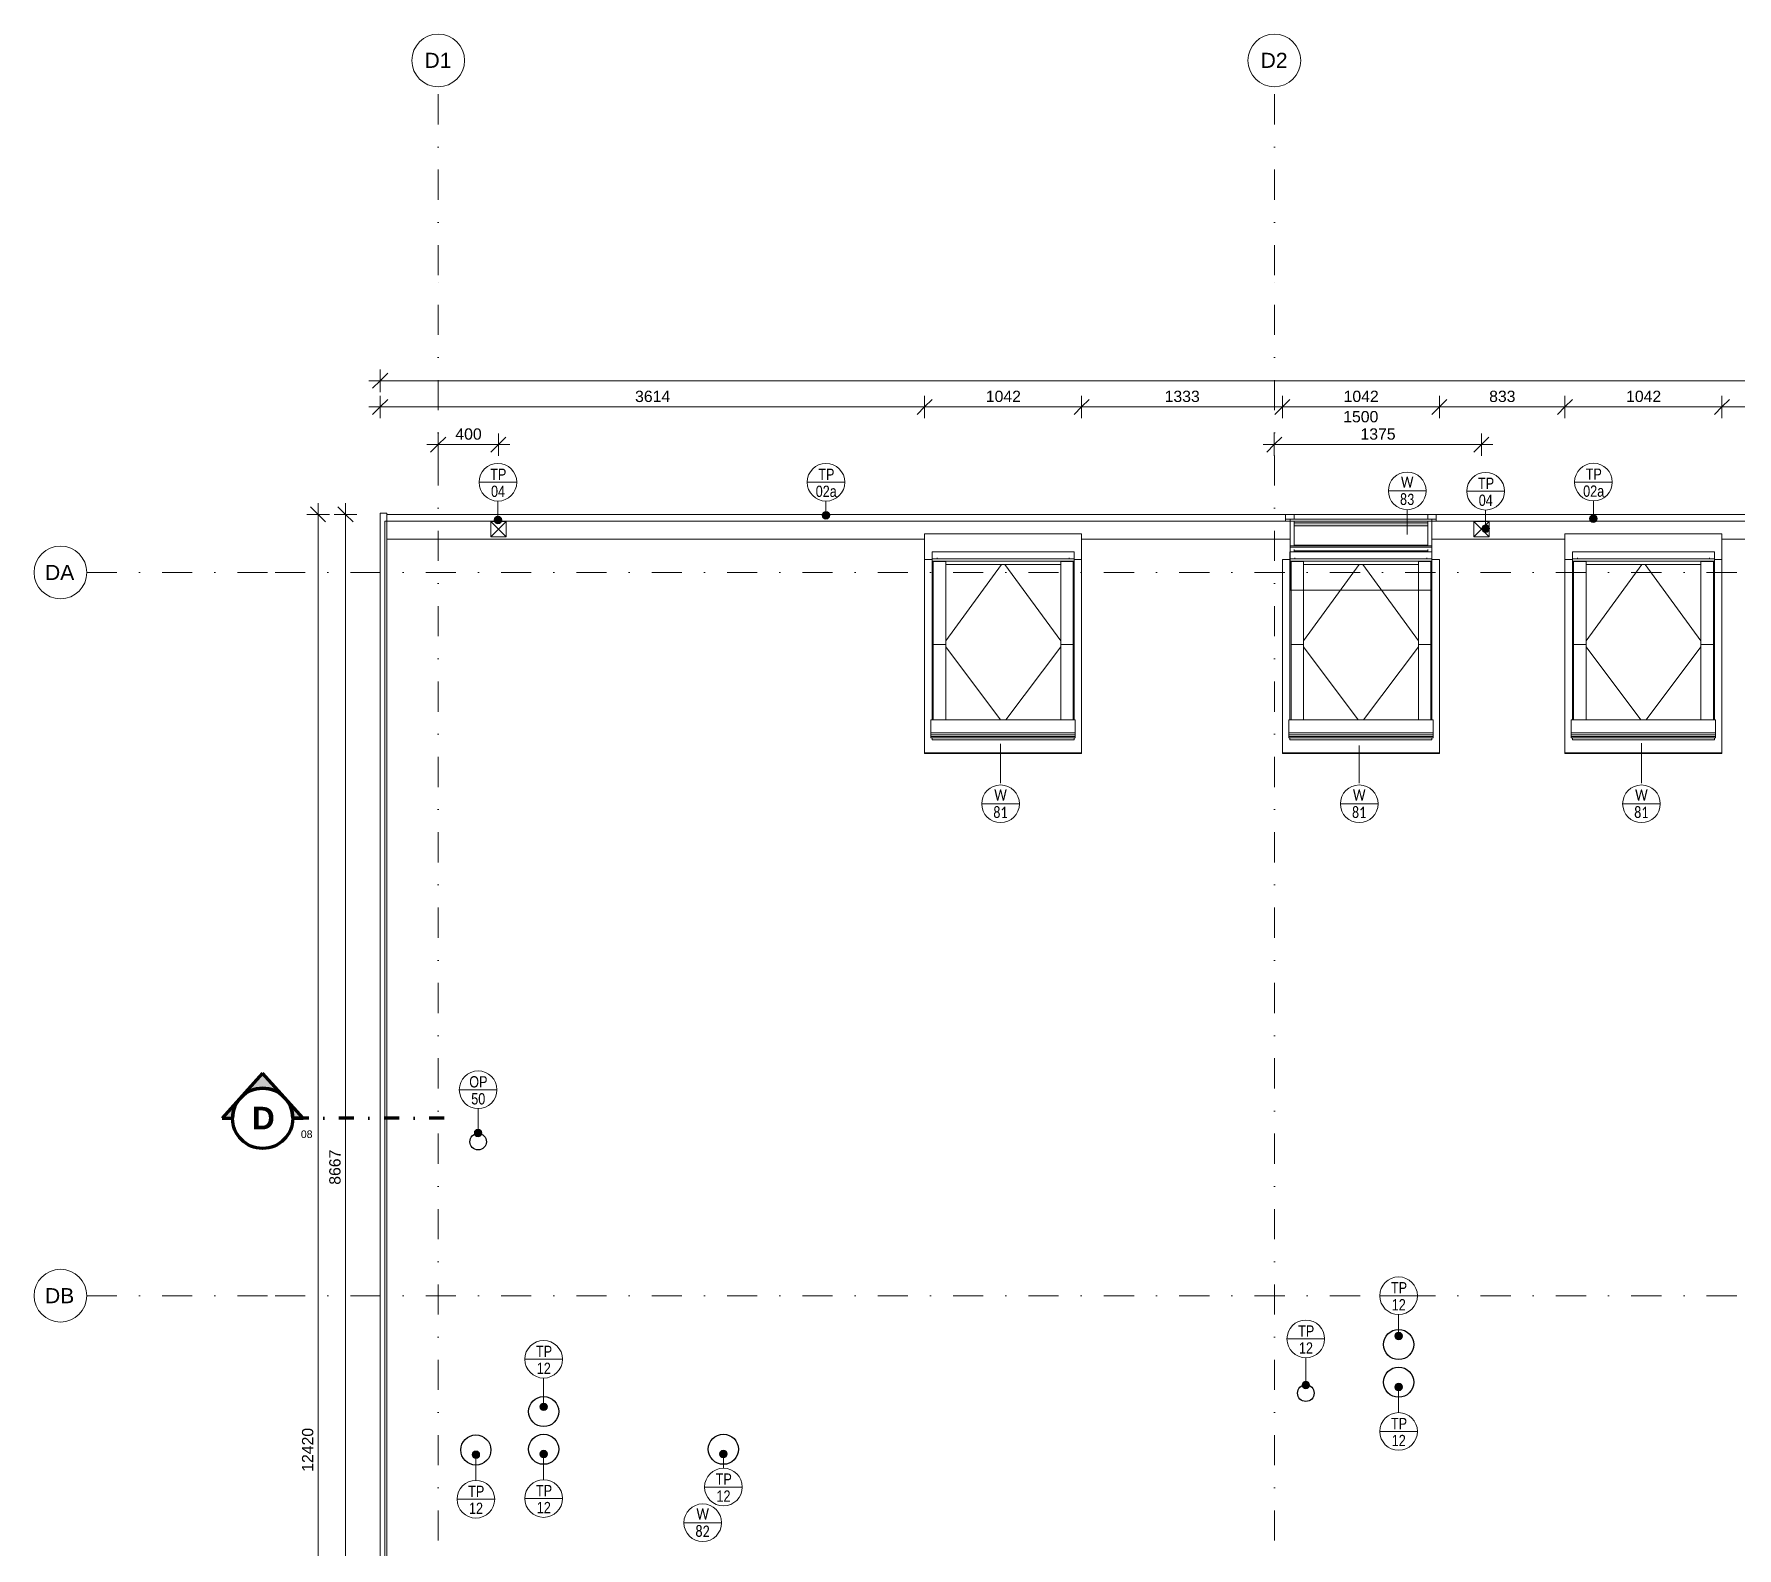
# Model space of a CAD drawing. Header units: millimetres. Extents: x -8084 to 32272, y -1655 to 72403.
# Drawn here: x -8084 to 3219, y 62356 to 72403 of the extents above; entities that cross this region are included whole.
import ezdxf

# ---------------------------------------------------------------- set-up
doc = ezdxf.new("R2010")
doc.units = ezdxf.units.MM
doc.linetypes.add('HA_DashDot_10mm-S3mm', pattern=[500, 200, -150, 0, -150])
doc.linetypes.add('HA_DashDot_6mm-S2mm', pattern=[300, 100, -100, 0, -100])
for name, color, linetype, lineweight in [('A-____-____-DIMS', 9, 'Continuous', 5), ('A-____-____-DIMS-50', 9, 'Continuous', 5), ('A-DETL-____-OTLN', 9, 'Continuous', 25), ('A-FLOR-HRAL-OTLN', 9, 'Continuous', 9), ('A-GENM-____-IDEN', 9, 'Continuous', 9), ('A-GLAZ-____-IDEN', 9, 'Continuous', 9), ('A-GLAZ-____-OTLN', 9, 'Continuous', 5), ('A-ROOF-____-OTLN', 9, 'Continuous', 9), ('A-WALL-____-OTLN', 9, 'Continuous', 9), ('G-____-____-SYMB', 9, 'Continuous', 5), ('M-HVAC-DUCT-OTLN', 9, 'Continuous', 9), ('S-GRID-____-IDEN', 9, 'Continuous', 9), ('S-GRID-____-OTLN', 9, 'Continuous', 5)]:
    doc.layers.add(name, color=color, linetype=linetype, lineweight=lineweight)
doc.styles.add('Arial', font='arial.ttf', dxfattribs={"height": 100})
doc.styles.add('Arial_1', font='arial.ttf', dxfattribs={"height": 75})
doc.styles.add('Arial_2', font='arial.ttf', dxfattribs={"width": 0.8, "height": 75})
doc.styles.add('Arial_3', font='arial.ttf', dxfattribs={"height": 50})
doc.styles.add('Arial_B', font='arialbd.ttf', dxfattribs={"height": 150})
doc.styles.add('Calibri', font='calibri.ttf', dxfattribs={"width": 0.8, "height": 75})
doc.dimstyles.new('Inner_Dimensions', dxfattribs={"dimscale": 304.8, "dimtxt": 76.519455, "dimasz": 0.328084, "dimexe": 0.246063, "dimexo": 0.0625, "dimgap": 0.032808, "dimtad": 1, "dimdec": 0, "dimzin": 0, "dimdsep": 46, "dimtxsty": 'Arial_1', "dimblk1": 'OBLIQUE', "dimblk2": 'OBLIQUE', "dimsah": 1, "dimcen": 0.09, "dimdle": 0.246063, "dimazin": 0, "dimtfac": 1, "dimtdec": 4, "dimtix": 1, "dimtmove": 0, "dimatfit": 3, "dimfxl": 0.246063, "dimfxlon": 1, "dimtvp": 1, "dimtolj": 1, "dimtzin": 0, "dimlwd": 9, "dimlwe": 9, "dimarcsym": 2})
doc.dimstyles.new('Inner_Dimensions_1', dxfattribs={"dimscale": 304.8, "dimtxt": 76.519455, "dimasz": 0.328084, "dimexe": 0.246063, "dimexo": 0.0625, "dimgap": 0.032808, "dimtad": 1, "dimdec": 0, "dimzin": 0, "dimdsep": 46, "dimtxsty": 'Arial_1', "dimblk1": 'OBLIQUE', "dimblk2": 'OBLIQUE', "dimsah": 1, "dimcen": 0.09, "dimdle": 0.246063, "dimazin": 0, "dimtfac": 1, "dimtdec": 4, "dimtix": 1, "dimtmove": 2, "dimatfit": 3, "dimfxl": 0.246063, "dimfxlon": 1, "dimtvp": 1, "dimtolj": 1, "dimtzin": 0, "dimlwd": 9, "dimlwe": 9, "dimarcsym": 2})

# ---------------------------------------------------------------- blocks, each defined once
blk = doc.blocks.new('Roof-Windows_VELUX_VFE - VFE size 940x1370 _PK38__31-1754040-DPS_STŘECHA-D')
at = {"layer": 'A-GLAZ-____-OTLN'}
for p, q in [((-470, 235), (470, 235)), ((-470, 235), (-470, -235)), ((470, 235), (470, -235)), ((470, -51), (-470, -51)), ((470, -60), (-470, -60)), ((444, -26), (-444, -26)), ((-444, -63), (444, -63)), ((470, -235), (-470, -235))]:
    blk.add_line(p, q, dxfattribs=at)
blk = doc.blocks.new('Roof-Windows_VELUX_GLL_1061 - PK08-1755341-DPS_STŘECHA-D')
at = {"layer": 'A-GLAZ-____-OTLN'}
for p, q in [((17776, 69087), (17776, 68916)), ((18818, 69087), (17776, 69087)), ((18818, 68916), (18818, 69087)), ((18768, 68966), (17826, 68966)), ((17826, 68965), (17826, 68966)), ((17826, 68927), (17826, 68965)), ((18768, 68966), (18768, 68965)), ((18768, 68965), (18768, 68927)), ((17776, 68916), (17776, 67632)), ((17826, 68916), (17776, 68916)), ((17776, 68916), (17826, 68916)), ((17826, 68920), (17826, 68927)), ((17826, 68905), (17826, 68920)), ((17826, 68920), (18768, 68920)), ((17826, 68897), (17826, 68905)), ((17826, 68905), (18768, 68905)), ((17826, 68883), (17826, 68897)), ((17826, 68883), (17833, 68883)), ((17826, 67851), (17826, 68883)), ((17833, 68902), (17916, 68902)), ((17833, 68351), (17833, 68902)), ((17859, 68920), (17859, 68927)), ((17916, 68351), (17916, 68902)), ((17916, 68883), (18679, 68883)), ((18286, 68883), (17916, 68375)), ((18309, 68883), (18679, 68375)), ((18679, 68902), (18762, 68902)), ((18679, 68902), (18679, 68351)), ((18735, 68920), (18735, 68927)), ((18762, 68902), (18762, 68351)), ((18762, 68883), (18768, 68883)), ((18768, 68920), (18768, 68927)), ((18768, 68920), (18768, 68905)), ((18818, 68916), (18768, 68916)), ((18768, 68916), (18818, 68916)), ((18768, 68905), (18768, 68897)), ((18768, 68897), (18768, 68883)), ((18768, 67851), (18768, 68883)), ((18818, 67632), (18818, 68916)), ((17916, 68351), (17833, 68351)), ((17833, 68351), (17916, 68351)), ((17833, 68351), (17833, 67851)), ((17916, 67851), (17916, 68351)), ((17916, 68337), (18279, 67851)), ((18679, 68337), (18315, 67851)), ((18762, 68351), (18679, 68351)), ((18679, 68351), (18762, 68351)), ((18679, 68351), (18679, 67851)), ((18762, 67851), (18762, 68351)), ((17818, 67851), (18776, 67851)), ((17818, 67851), (17818, 67765)), ((18776, 67765), (18776, 67851)), ((17818, 67765), (18776, 67765)), ((17818, 67752), (17818, 67765)), ((17818, 67740), (17818, 67752)), ((17818, 67752), (18776, 67752)), ((17818, 67733), (17818, 67740)), ((17818, 67740), (18776, 67740)), ((17818, 67733), (18776, 67733)), ((17826, 67718), (17826, 67733)), ((18768, 67718), (17826, 67718)), ((18768, 67733), (18768, 67718)), ((18776, 67765), (18776, 67752)), ((18776, 67752), (18776, 67740)), ((18776, 67740), (18776, 67733)), ((17776, 67632), (18818, 67632)), ((17776, 67629), (17776, 67632)), ((18818, 67629), (17776, 67629)), ((18818, 67629), (18818, 67632))]:
    blk.add_line(p, q, dxfattribs=at)
blk = doc.blocks.new('Roof-Windows_VELUX_GLL_1061 - PK08-1754960-DPS_STŘECHA-D')
at = {"layer": 'A-GLAZ-____-OTLN'}
for p, q in [((16268, 68966), (15326, 68966)), ((15326, 68965), (15326, 68966)), ((15326, 68927), (15326, 68965)), ((16268, 68966), (16268, 68965)), ((16268, 68965), (16268, 68927)), ((15276, 68916), (15276, 67632)), ((15326, 68916), (15276, 68916)), ((15326, 68920), (15326, 68927)), ((15326, 68905), (15326, 68920)), ((15326, 68920), (16268, 68920)), ((15326, 68897), (15326, 68905)), ((15326, 68905), (16268, 68905)), ((15326, 68883), (15326, 68897)), ((15326, 68883), (15333, 68883)), ((15326, 67851), (15326, 68883)), ((15333, 68902), (15416, 68902)), ((15333, 68351), (15333, 68902)), ((15359, 68920), (15359, 68927)), ((15416, 68351), (15416, 68902)), ((15416, 68883), (16179, 68883)), ((15786, 68883), (15416, 68375)), ((15809, 68883), (16179, 68375)), ((16179, 68902), (16262, 68902)), ((16179, 68902), (16179, 68351)), ((16235, 68920), (16235, 68927)), ((16262, 68902), (16262, 68351)), ((16262, 68883), (16268, 68883)), ((16268, 68920), (16268, 68927)), ((16268, 68920), (16268, 68905)), ((16318, 68916), (16268, 68916)), ((16268, 68905), (16268, 68897)), ((16268, 68897), (16268, 68883)), ((16268, 67851), (16268, 68883)), ((16318, 67632), (16318, 68916)), ((15416, 68351), (15333, 68351)), ((15333, 68351), (15416, 68351)), ((15333, 68351), (15333, 67851)), ((15416, 67851), (15416, 68351)), ((15416, 68337), (15779, 67851)), ((16179, 68337), (15815, 67851)), ((16262, 68351), (16179, 68351)), ((16179, 68351), (16262, 68351)), ((16179, 68351), (16179, 67851)), ((16262, 67851), (16262, 68351)), ((15318, 67851), (16276, 67851)), ((15318, 67851), (15318, 67765)), ((16276, 67765), (16276, 67851)), ((15318, 67765), (16276, 67765)), ((15318, 67752), (15318, 67765)), ((15318, 67740), (15318, 67752)), ((15318, 67752), (16276, 67752)), ((15318, 67733), (15318, 67740)), ((15318, 67740), (16276, 67740)), ((15318, 67733), (16276, 67733)), ((15326, 67718), (15326, 67733)), ((16268, 67718), (15326, 67718)), ((16268, 67733), (16268, 67718)), ((16276, 67765), (16276, 67752)), ((16276, 67752), (16276, 67740)), ((16276, 67740), (16276, 67733)), ((15276, 67632), (16318, 67632)), ((15276, 67629), (15276, 67632)), ((16318, 67629), (15276, 67629)), ((16318, 67629), (16318, 67632))]:
    blk.add_line(p, q, dxfattribs=at)
blk = doc.blocks.new('Railing - Railing-1810525-DPS_STŘECHA-D')
at = {"layer": 'A-FLOR-HRAL-OTLN'}
blk.add_hatch(color=256, dxfattribs=at).paths.add_polyline_path([(1167, 69140), (1167, 69160), (280, 69160), (280, 69140), (374, 69140)])
for p, q in [((1167, 69160), (280, 69160)), ((280, 69140), (1167, 69140))]:
    blk.add_line(p, q, dxfattribs=at)
blk = doc.blocks.new('Grid - Radius 3_5mm-353793-DPS_STŘECHA-D')
at = {"layer": 'S-GRID-____-IDEN'}
blk.add_circle((0, 0), 3.5, dxfattribs=at)
blk = doc.blocks.new('HA_TAG_WD - Type Mark-1512533-DPS_STŘECHA-D')
at = {"layer": 'A-GLAZ-____-IDEN'}
blk.add_line((-2.5, 0), (2.5, 0), dxfattribs=at)
blk.add_circle((0, 0), 2.5, dxfattribs=at)
blk = doc.blocks.new('DIMBLOCK1-DPS_STŘECHA-D')
at = {"layer": 'A-____-____-DIMS-50', "lineweight": 9}
for p, q in [((-5787, 69853), (-5787, 70003)), ((-5787, 69928), (-5737, 69978)), ((-2173, 70003), (-2173, 69853)), ((-2173, 69928), (-2173, 70003)), ((-2173, 69928), (-2123, 69978)), ((-5862, 69928), (-2173, 69928)), ((-5787, 69928), (-5837, 69878)), ((-5787, 69928), (-5787, 69853)), ((-2173, 69928), (-2223, 69878))]:
    blk.add_line(p, q, dxfattribs=at)
at = {"layer": 'A-____-____-DIMS-50', "color": 0, "lineweight": 9, "insert": (-4095, 70036), "char_height": 75, "width": 276.88, "attachment_point": 1, "line_spacing_factor": 0.941778, "style": 'Arial_1'}
blk.add_mtext('3614', dxfattribs=at)
blk = doc.blocks.new('_Oblique')
at = {"color": 0, "linetype": 'ByBlock', "lineweight": -2}
blk.add_line((-0.5, -0.5), (0.5, 0.5), dxfattribs=at)
blk = doc.blocks.new('DIMBLOCK2-DPS_STŘECHA-D')
at = {"layer": 'A-____-____-DIMS-50', "lineweight": 9}
for p, q in [((-2173, 70003), (-2173, 69853)), ((-2173, 69928), (-2173, 70003)), ((-2173, 69928), (-2123, 69978)), ((-1131, 70003), (-1131, 69853)), ((-1131, 69928), (-1131, 70003)), ((-1131, 69928), (-1081, 69978)), ((-2173, 69928), (-2223, 69878)), ((-2173, 69928), (-1131, 69928)), ((-1131, 69928), (-1181, 69878))]:
    blk.add_line(p, q, dxfattribs=at)
at = {"layer": 'A-____-____-DIMS-50', "color": 0, "lineweight": 9, "insert": (-1767, 70036), "char_height": 75, "width": 276.88, "attachment_point": 1, "line_spacing_factor": 0.941778, "style": 'Arial_1'}
blk.add_mtext('1042', dxfattribs=at)
blk = doc.blocks.new('DIMBLOCK3-DPS_STŘECHA-D')
at = {"layer": 'A-____-____-DIMS-50', "lineweight": 9}
for p, q in [((-1131, 70003), (-1131, 69853)), ((-1131, 69928), (-1131, 70003)), ((-1131, 69928), (-1081, 69978)), ((202, 70003), (202, 69853)), ((202, 69928), (202, 70003)), ((202, 69928), (252, 69978)), ((-1131, 69928), (-1181, 69878)), ((-1131, 69928), (202, 69928)), ((202, 69928), (152, 69878))]:
    blk.add_line(p, q, dxfattribs=at)
at = {"layer": 'A-____-____-DIMS-50', "color": 0, "lineweight": 9, "insert": (-580, 70036), "char_height": 75, "width": 276.88, "attachment_point": 1, "line_spacing_factor": 0.941778, "style": 'Arial_1'}
blk.add_mtext('1333', dxfattribs=at)
blk = doc.blocks.new('DIMBLOCK4-DPS_STŘECHA-D')
at = {"layer": 'A-____-____-DIMS-50', "lineweight": 9}
for p, q in [((202, 70003), (202, 69853)), ((202, 69928), (202, 70003)), ((202, 69928), (252, 69978)), ((1244, 70003), (1244, 69853)), ((1244, 69928), (1244, 70003)), ((1244, 69928), (1294, 69978)), ((202, 69928), (152, 69878)), ((202, 69928), (1244, 69928)), ((1244, 69928), (1194, 69878))]:
    blk.add_line(p, q, dxfattribs=at)
at = {"layer": 'A-____-____-DIMS-50', "color": 0, "lineweight": 9, "insert": (608, 70036), "char_height": 75, "width": 276.88, "attachment_point": 1, "line_spacing_factor": 0.941778, "style": 'Arial_1'}
blk.add_mtext('1042', dxfattribs=at)
blk = doc.blocks.new('DIMBLOCK5-DPS_STŘECHA-D')
at = {"layer": 'A-____-____-DIMS-50', "lineweight": 9}
for p, q in [((1244, 70003), (1244, 69853)), ((1244, 69928), (1244, 70003)), ((1244, 69928), (1294, 69978)), ((2077, 70003), (2077, 69853)), ((2077, 69928), (2077, 70003)), ((2077, 69928), (2127, 69978)), ((1244, 69928), (1194, 69878)), ((1244, 69928), (2077, 69928)), ((2077, 69928), (2027, 69878))]:
    blk.add_line(p, q, dxfattribs=at)
at = {"layer": 'A-____-____-DIMS-50', "color": 0, "lineweight": 9, "insert": (1574, 70036), "char_height": 75, "width": 207.66, "attachment_point": 1, "line_spacing_factor": 0.941778, "style": 'Arial_1'}
blk.add_mtext('833', dxfattribs=at)
blk = doc.blocks.new('DIMBLOCK6-DPS_STŘECHA-D')
at = {"layer": 'A-____-____-DIMS-50', "lineweight": 9}
for p, q in [((2077, 70003), (2077, 69853)), ((2077, 69928), (2077, 70003)), ((2077, 69928), (2127, 69978)), ((3119, 70003), (3119, 69853)), ((3119, 69928), (3119, 70003)), ((3119, 69928), (3169, 69978)), ((2077, 69928), (2027, 69878)), ((2077, 69928), (3119, 69928)), ((3119, 69928), (3069, 69878))]:
    blk.add_line(p, q, dxfattribs=at)
at = {"layer": 'A-____-____-DIMS-50', "color": 0, "lineweight": 9, "insert": (2483, 70036), "char_height": 75, "width": 276.88, "attachment_point": 1, "line_spacing_factor": 0.941778, "style": 'Arial_1'}
blk.add_mtext('1042', dxfattribs=at)
blk = doc.blocks.new('DIMBLOCK7-DPS_STŘECHA-D')
at = {"layer": 'A-____-____-DIMS-50', "lineweight": 9}
for p, q in [((3119, 70003), (3119, 69853)), ((3119, 69928), (3119, 70003)), ((3119, 69928), (3169, 69978)), ((9148, 69853), (9148, 70003)), ((9148, 69928), (9198, 69978)), ((3119, 69928), (3069, 69878)), ((3119, 69928), (9148, 69928)), ((9148, 69928), (9098, 69878)), ((9148, 69928), (9148, 69853))]:
    blk.add_line(p, q, dxfattribs=at)
at = {"layer": 'A-____-____-DIMS-50', "color": 0, "lineweight": 9, "insert": (6018, 70036), "char_height": 75, "width": 276.88, "attachment_point": 1, "line_spacing_factor": 0.941778, "style": 'Arial_1'}
blk.add_mtext('6029', dxfattribs=at)
blk = doc.blocks.new('Section - With Sheet Number-366786-DPS_STŘECHA-D')
at = {"layer": 'G-____-____-SYMB'}
h = blk.add_hatch(color=256, dxfattribs=at)
edge = h.paths.add_edge_path()
edge.add_line((1.37, 0), (0, 0))
edge.add_arc((-4, 0), 4, 0, 180)
edge.add_line((-8, 0), (-9.37, 0))
edge.add_line((-9.37, 0), (-4, 6))
edge.add_line((-4, 6), (1.37, 0))
at = {"layer": 'G-____-____-SYMB', "lineweight": 100}
for p, q in [((-4, 6), (-9.37, 0)), ((1.37, 0), (-4, 6)), ((-9.37, 0), (-8, 0)), ((0, 0), (1.37, 0))]:
    blk.add_line(p, q, dxfattribs=at)
blk.add_circle((-4, 0), 4, dxfattribs=at)
blk.add_arc((-4, 0), 4, 0, 180, dxfattribs=at)
blk = doc.blocks.new('HA_TAG_GM_Products - Generic-588599-DPS_STŘECHA-D')
at = {"layer": 'A-GENM-____-IDEN'}
blk.add_line((-2.5, 0), (2.5, 0), dxfattribs=at)
blk.add_circle((0, 0), 2.5, dxfattribs=at)
blk = doc.blocks.new('DIMBLOCK15-DPS_STŘECHA-D')
at = {"layer": 'A-____-____-DIMS-50', "lineweight": 9}
for p, q in [((-6017, 69290), (-6017, 60548)), ((-5942, 69215), (-6092, 69215)), ((-6017, 69215), (-6067, 69265)), ((-6017, 69215), (-5967, 69165)), ((-6017, 69215), (-5942, 69215)), ((-6017, 60548), (-6067, 60598)), ((-5942, 60548), (-6092, 60548)), ((-6017, 60548), (-5967, 60498)), ((-6017, 60548), (-5942, 60548))]:
    blk.add_line(p, q, dxfattribs=at)
at = {"layer": 'A-____-____-DIMS-50', "color": 0, "lineweight": 9, "insert": (-6125, 64766), "char_height": 75, "width": 276.88, "attachment_point": 1, "rotation": 90, "line_spacing_factor": 0.941778, "style": 'Arial_1'}
blk.add_mtext('8667', dxfattribs=at)
blk = doc.blocks.new('DIMBLOCK60-DPS_STŘECHA-D')
at = {"layer": 'A-____-____-DIMS-50', "lineweight": 9}
for p, q in [((-6199, 69290), (-6199, 56720)), ((-6124, 69215), (-6274, 69215)), ((-6199, 69215), (-6249, 69265)), ((-6199, 69215), (-6149, 69165)), ((-6199, 69215), (-6124, 69215)), ((-6124, 56795), (-6274, 56795)), ((-6199, 56795), (-6249, 56845)), ((-6199, 56795), (-6149, 56745)), ((-6199, 56795), (-6124, 56795))]:
    blk.add_line(p, q, dxfattribs=at)
at = {"layer": 'A-____-____-DIMS-50', "color": 0, "lineweight": 9, "insert": (-6306, 62861), "char_height": 75, "width": 346.1, "attachment_point": 1, "rotation": 90, "line_spacing_factor": 0.941778, "style": 'Arial_1'}
blk.add_mtext('12420', dxfattribs=at)
blk = doc.blocks.new('DIMBLOCK61-DPS_STŘECHA-D')
at = {"layer": 'A-____-____-DIMS-50', "lineweight": 9}
for p, q in [((-5862, 70102), (22358, 70102)), ((-5787, 70102), (-5837, 70052)), ((-5787, 70027), (-5787, 70177)), ((-5787, 70102), (-5737, 70152)), ((-5787, 70102), (-5787, 70027)), ((22283, 70102), (22233, 70052)), ((22283, 70027), (22283, 70177)), ((22283, 70102), (22333, 70152)), ((22283, 70102), (22283, 70027))]:
    blk.add_line(p, q, dxfattribs=at)
at = {"layer": 'A-____-____-DIMS-50', "color": 0, "lineweight": 9, "insert": (8299, 70210), "char_height": 75, "width": 346.1, "attachment_point": 1, "line_spacing_factor": 0.941778, "style": 'Arial_1'}
blk.add_mtext('28070', dxfattribs=at)
blk = doc.blocks.new('DIMBLOCK62-DPS_STŘECHA-D')
at = {"layer": 'A-____-____-DIMS-50', "lineweight": 9}
for p, q in [((-5402, 69753), (-5402, 69603)), ((-5402, 69678), (-5402, 69753)), ((-5002, 69603), (-5002, 69753)), ((-5477, 69678), (-4927, 69678)), ((-5402, 69678), (-5452, 69628)), ((-5402, 69678), (-5352, 69728)), ((-5002, 69678), (-5052, 69628)), ((-5002, 69678), (-4952, 69728)), ((-5002, 69678), (-5002, 69603))]:
    blk.add_line(p, q, dxfattribs=at)
at = {"layer": 'A-____-____-DIMS-50', "color": 0, "lineweight": 9, "insert": (-5288, 69786), "char_height": 75, "width": 207.66, "attachment_point": 1, "line_spacing_factor": 0.941778, "style": 'Arial_1'}
blk.add_mtext('400', dxfattribs=at)
blk = doc.blocks.new('DIMBLOCK63-DPS_STŘECHA-D')
at = {"layer": 'A-____-____-DIMS-50', "lineweight": 9}
for p, q in [((148, 69753), (148, 69603)), ((148, 69678), (148, 69753)), ((1523, 69603), (1523, 69753)), ((73, 69678), (1598, 69678)), ((148, 69678), (98, 69628)), ((148, 69678), (198, 69728)), ((1523, 69678), (1473, 69628)), ((1523, 69678), (1573, 69728)), ((1523, 69678), (1523, 69603))]:
    blk.add_line(p, q, dxfattribs=at)
at = {"layer": 'A-____-____-DIMS-50', "color": 0, "lineweight": 9, "insert": (720, 69786), "char_height": 75, "width": 276.88, "attachment_point": 1, "line_spacing_factor": 0.941778, "style": 'Arial_1'}
blk.add_mtext('1375', dxfattribs=at)

msp = doc.modelspace()

# ---------------------------------------------------------------- hatches: boundary and pattern name
at = {"layer": 'A-GENM-____-IDEN'}
h = msp.add_hatch(color=256, dxfattribs=at)
edge = h.paths.add_edge_path()
edge.add_arc((-5005.5, 69177.8), 25, 0, 360)
h = msp.add_hatch(color=256, dxfattribs=at)
edge = h.paths.add_edge_path()
edge.add_arc((-2827.8, 69209.2), 25, 0, 360)
h = msp.add_hatch(color=256, dxfattribs=at)
edge = h.paths.add_edge_path()
edge.add_arc((2266.1, 69186.5), 25, 0, 360)
h = msp.add_hatch(color=256, dxfattribs=at)
edge = h.paths.add_edge_path()
edge.add_arc((1550.8, 69121.3), 25, 0, 360)
h = msp.add_hatch(color=256, dxfattribs=at)
edge = h.paths.add_edge_path()
edge.add_arc((-5136.8, 65109.2), 25, 0, 360)
h = msp.add_hatch(color=256, dxfattribs=at)
edge = h.paths.add_edge_path()
edge.add_arc((973.2, 63762), 25, 0, 360)
h = msp.add_hatch(color=256, dxfattribs=at)
edge = h.paths.add_edge_path()
edge.add_arc((357.2, 63437.2), 25, 0, 360)
h = msp.add_hatch(color=256, dxfattribs=at)
edge = h.paths.add_edge_path()
edge.add_arc((973.2, 63423.8), 25, 0, 360)
h = msp.add_hatch(color=256, dxfattribs=at)
edge = h.paths.add_edge_path()
edge.add_arc((-4701.8, 63292), 25, 0, 360)
h = msp.add_hatch(color=256, dxfattribs=at)
edge = h.paths.add_edge_path()
edge.add_arc((-5151.8, 62973.8), 25, 0, 360)
h = msp.add_hatch(color=256, dxfattribs=at)
edge = h.paths.add_edge_path()
edge.add_arc((-4701.8, 62978.8), 25, 0, 360)
h = msp.add_hatch(color=256, dxfattribs=at)
edge = h.paths.add_edge_path()
edge.add_arc((-3508.8, 62978.8), 25, 0, 360)

# ---------------------------------------------------------------- linework, layer by layer
at = {"layer": 'A-DETL-____-OTLN'}
for centre, radius in [((-5136.8, 65051.9), 55), ((973.2, 63705.7), 100), ((973.2, 63455.7), 100), ((357.2, 63382.9), 55), ((-4701.8, 63260.7), 100), ((-5151.8, 63005.7), 100), ((-4701.8, 63010.7), 100), ((-3508.8, 63010.7), 100)]:
    msp.add_circle(centre, radius, dxfattribs=at)
at = {"layer": 'A-GENM-____-IDEN'}
for p, q in [((-5005.5, 69177.8), (-5005.5, 69303.5)), ((-2827.8, 69209.2), (-2827.8, 69303.5)), ((2266.1, 69186.5), (2266.1, 69304.6)), ((1550.8, 69121.3), (1550.8, 69244.1)), ((-5136.8, 65109.2), (-5136.8, 65271.6)), ((973.2, 63762), (973.2, 63904.7)), ((357.2, 63437.2), (357.2, 63617.7)), ((-4701.8, 63292), (-4701.8, 63482.7)), ((973.2, 63423.8), (973.2, 63253.7)), ((-5151.8, 62973.8), (-5151.8, 62803.7)), ((-4701.8, 62978.8), (-4701.8, 62808.7)), ((-3508.8, 62978.8), (-3508.8, 62884.9))]:
    msp.add_line(p, q, dxfattribs=at)
for centre in [(-5005.5, 69177.8), (-2827.8, 69209.2), (2266.1, 69186.5), (1550.8, 69121.3), (-5136.8, 65109.2), (973.2, 63762), (357.2, 63437.2), (973.2, 63423.8), (-4701.8, 63292), (-5151.8, 62973.8), (-4701.8, 62978.8), (-3508.8, 62978.8)]:
    msp.add_circle(centre, 25, dxfattribs=at)
at = {"layer": 'A-GLAZ-____-IDEN'}
for p, q in [((1030.3, 69081.2), (1030.3, 69244.1)), ((-1669, 67692.9), (-1669, 67430.3)), ((711.8, 67681.7), (711.8, 67430.3)), ((2585, 67696.8), (2585, 67430.3))]:
    msp.add_line(p, q, dxfattribs=at)
at = {"layer": 'A-ROOF-____-OTLN'}
for p, q in [((-5756.8, 56839.9), (-5756.8, 69169.9)), ((-5741.8, 69169.9), (-5756.8, 69169.9)), ((223.2, 69169.9), (279.5, 69169.9)), ((253.6, 69169.9), (253.6, 69049.9)), ((279.5, 69007.2), (279.5, 69169.9)), ((1166.9, 69169.9), (1166.9, 69007.2)), ((1166.9, 69169.9), (1223.2, 69169.9)), ((-2172.8, 69049.9), (-5741.8, 69049.9)), ((253.6, 69049.9), (-1130.8, 69049.9)), ((279.5, 68965.7), (279.5, 68983.1)), ((1166.9, 68983.1), (1166.9, 68965.7)), ((2077.2, 69049.9), (1193.2, 69049.9)), ((3668.3, 69049.9), (3119.2, 69049.9))]:
    msp.add_line(p, q, dxfattribs=at)
at = {"layer": 'A-WALL-____-OTLN'}
for p, q in [((-5786.8, 69222.4), (-5741.8, 69222.4)), ((-5786.8, 56794.9), (-5786.8, 69222.4)), ((-5741.8, 69222.4), (-5741.8, 56794.9)), ((-5741.8, 69214.9), (22238.2, 69214.9)), ((223.2, 69214.9), (223.2, 69169.9)), ((223.2, 69182.4), (253.2, 69182.4)), ((280.3, 69182.4), (280.3, 69214.9)), ((1166.1, 69214.9), (1166.1, 69182.4)), ((1193.2, 69182.4), (1223.2, 69182.4)), ((1223.2, 69214.9), (1223.2, 69169.9)), ((223.2, 69169.9), (-5741.8, 69169.9)), ((279.5, 69169.9), (1166.9, 69169.9)), ((3668.3, 69169.9), (1223.2, 69169.9))]:
    msp.add_line(p, q, dxfattribs=at)
at = {"layer": 'G-____-____-SYMB', "linetype": 'HA_DashDot_6mm-S2mm', "lineweight": 100}
msp.add_line((-5361.2, 65207), (-6367, 65207), dxfattribs=at)
at = {"layer": 'M-HVAC-DUCT-OTLN', "lineweight": 5}
for p, q in [((-5051.8, 69167.1), (-4951.8, 69067.1)), ((-5051.8, 69067.1), (-4951.8, 69167.1)), ((-5051.8, 69167.1), (-4951.8, 69167.1)), ((-5051.8, 69067.1), (-5051.8, 69167.1)), ((-4951.8, 69067.1), (-5051.8, 69067.1)), ((-4951.8, 69167.1), (-4951.8, 69067.1)), ((1473.2, 69167.1), (1573.2, 69067.1)), ((1473.2, 69067.1), (1573.2, 69167.1)), ((1473.2, 69167.1), (1573.2, 69167.1)), ((1473.2, 69067.1), (1473.2, 69167.1)), ((1573.2, 69067.1), (1473.2, 69067.1)), ((1573.2, 69167.1), (1573.2, 69067.1))]:
    msp.add_line(p, q, dxfattribs=at)
at = {"layer": 'S-GRID-____-OTLN', "linetype": 'HA_DashDot_10mm-S3mm', "lineweight": 9}
for p, q in [((-5401.8, 70803), (-5401.8, 72053)), ((148.2, 70803), (148.2, 72053)), ((-5401.8, 53402.9), (-5401.8, 70803)), ((148.2, 53402.9), (148.2, 70803)), ((-7734.4, 68829.9), (-6484.4, 68829.9)), ((-6484.4, 68829.9), (22085.6, 68829.9)), ((-7734.4, 64029.9), (-6484.4, 64029.9)), ((-6484.4, 64029.9), (22085.6, 64029.9))]:
    msp.add_line(p, q, dxfattribs=at)

# ---------------------------------------------------------------- block references
at = {"layer": 'A-FLOR-HRAL-OTLN'}
msp.add_blockref('Railing - Railing-1810525-DPS_STŘECHA-D', (0, 0), dxfattribs=at)
at = {"layer": 'A-GENM-____-IDEN', "xscale": 49.99999999999998, "yscale": 49.99999999999998, "zscale": 49.99999999999998}
for p in [(-5005.5, 69428.5), (-2827.8, 69428.5), (2266.1, 69429.6), (1550.8, 69369.1), (-5136.8, 65396.6), (973.2, 64029.7), (357.2, 63742.7), (-4701.8, 63607.7), (973.2, 63128.7), (-3508.8, 62759.9), (-5151.8, 62678.7), (-4701.8, 62683.7)]:
    msp.add_blockref('HA_TAG_GM_Products - Generic-588599-DPS_STŘECHA-D', p, dxfattribs=at)
at = {"layer": 'A-GLAZ-____-IDEN', "xscale": 49.99999999999998, "yscale": 49.99999999999998, "zscale": 49.99999999999998}
for p in [(1030.3, 69371.3), (-1669, 67294.3), (711.8, 67294.3), (2585, 67294.3), (-3646.1, 62522.9)]:
    msp.add_blockref('HA_TAG_WD - Type Mark-1512533-DPS_STŘECHA-D', p, dxfattribs=at)
at = {"layer": 'A-GLAZ-____-OTLN', "rotation": 180}
msp.add_blockref('Roof-Windows_VELUX_VFE - VFE size 940x1370 _PK38__31-1754040-DPS_STŘECHA-D', (723.2, 68947.4), dxfattribs=at)
at = {"layer": 'A-GLAZ-____-OTLN'}
for name, p in [('Roof-Windows_VELUX_GLL_1061 - PK08-1755341-DPS_STŘECHA-D', (-19949.1, 0)), ('Roof-Windows_VELUX_GLL_1061 - PK08-1755341-DPS_STŘECHA-D', (-15699.1, 0)), ('Roof-Windows_VELUX_GLL_1061 - PK08-1754960-DPS_STŘECHA-D', (-15074.1, 0))]:
    msp.add_blockref(name, p, dxfattribs=at)
at = {"layer": 'G-____-____-SYMB', "lineweight": 100, "xscale": 49.99999999999998, "yscale": 49.99999999999998, "zscale": 49.99999999999998}
msp.add_blockref('Section - With Sheet Number-366786-DPS_STŘECHA-D', (-6367, 65207), dxfattribs=at)
at = {"layer": 'S-GRID-____-IDEN', "xscale": 49.99999999999998, "yscale": 49.99999999999998, "zscale": 49.99999999999998}
for p in [(-5401.8, 72228), (148.2, 72228)]:
    msp.add_blockref('Grid - Radius 3_5mm-353793-DPS_STŘECHA-D', p, dxfattribs=at)
at = {"layer": 'S-GRID-____-IDEN', "xscale": 49.99999999999998, "yscale": 49.99999999999998, "zscale": 49.99999999999998, "rotation": 269.9999999999996}
for p in [(-7909.4, 68829.9), (-7909.4, 64029.9)]:
    msp.add_blockref('Grid - Radius 3_5mm-353793-DPS_STŘECHA-D', p, dxfattribs=at)

# ---------------------------------------------------------------- texts
at = {"layer": 'A-GENM-____-IDEN', "lineweight": 5, "char_height": 75, "attachment_point": 1, "style": 'Arial_2'}
for s, insert, width in [('TP', (-5056.5, 69518.6), 128.27), ('TP', (-2878.9, 69518.6), 128.27), ('TP', (2215.1, 69519.7), 128.27), ('04', (-5051.3, 69405.8), 115.443), ('02a', (-2896.1, 69405.8), 169.958), ('TP', (1499.8, 69459.2), 128.27), ('02a', (2197.9, 69407), 169.958), ('04', (1505, 69346.4), 115.443), ('OP', (-5195.8, 65486.7), 147.51), ('50', (-5182.6, 65374), 115.443), ('TP', (922.2, 64119.8), 128.27), ('12', (927.4, 64007.1), 115.443), ('TP', (306.2, 63832.8), 128.27), ('TP', (-4752.8, 63697.8), 128.27), ('12', (311.4, 63720.1), 115.443), ('12', (-4747.6, 63585.1), 115.443), ('TP', (922.2, 63218.8), 128.27), ('12', (927.4, 63106.1), 115.443), ('TP', (-3559.8, 62850), 128.27), ('TP', (-5202.8, 62768.8), 128.27), ('TP', (-4752.8, 62773.8), 128.27), ('12', (-3554.6, 62737.3), 115.443), ('12', (-5197.6, 62656.1), 115.443), ('12', (-4747.6, 62661.1), 115.443)]:
    msp.add_mtext(s, dxfattribs=dict(at, insert=insert, width=width))
at = {"layer": 'A-GLAZ-____-IDEN', "lineweight": 5, "char_height": 75, "attachment_point": 1}
for s, insert, width, style in [('1500', (605.3, 69901.3), 288.607, 'Arial_1'), ('W', (988.5, 69466.6), 105.823, 'Calibri'), ('83', (981.9, 69352.3), 121.856, 'Calibri'), ('W', (-1710.8, 67389.5), 105.823, 'Calibri'), ('W', (670, 67389.5), 105.823, 'Calibri'), ('W', (2543.2, 67389.5), 105.823, 'Calibri'), ('81', (-1717.4, 67275.2), 121.856, 'Calibri'), ('81', (663.4, 67275.2), 121.856, 'Calibri'), ('81', (2536.6, 67275.2), 121.856, 'Calibri'), ('82', (-3694.5, 62503.9), 121.856, 'Calibri'), ('W', (-3687.9, 62618.2), 105.823, 'Calibri')]:
    msp.add_mtext(s, dxfattribs=dict(at, insert=insert, width=width, style=style))
at = {"layer": 'G-____-____-SYMB', "attachment_point": 1}
for s, insert, char_height, width, style in [('\\fArial|b1|i0|c0|p34|;D', (-6637.7, 65283.6), 150, 184.388, 'Arial_B'), ('08', (-6313.6, 65126.6), 50, 96.202, 'Arial_3')]:
    msp.add_mtext(s, dxfattribs=dict(at, insert=insert, char_height=char_height, width=width, style=style))
at = {"layer": 'S-GRID-____-IDEN', "lineweight": 5, "char_height": 100, "attachment_point": 1, "style": 'Arial'}
for s, insert, width in [('D1', (-5492.7, 72278.7), 220.464), ('D2', (57.3, 72278.7), 220.464), ('DA', (-8011.7, 68880), 240.506), ('DB', (-8011.7, 64080), 240.506)]:
    msp.add_mtext(s, dxfattribs=dict(at, insert=insert, width=width))

# ---------------------------------------------------------------- dimensions: what is measured, and where the dimension line sits
at = {"layer": 'A-____-____-DIMS', "lineweight": 9}
dim = msp.add_linear_dim(base=(22283.2, 70102.1), p1=(-5786.8, 70027.1), p2=(22283.2, 70027.1), dimstyle='Inner_Dimensions_1', override={"dimpost": '<>', "dimfxl": 28070}, dxfattribs=at)
dim.commit()
dim.dimension.update_dxf_attribs({"geometry": 'DIMBLOCK61-DPS_STŘECHA-D', "text_midpoint": (8471.9, 70159.5), "dimtype": 160})
for base, p1, p2, override, picture, middle in [((-2172.8, 69928.4), (-5786.8, 69853.4), (-2172.8, 70003.4), {"dimpost": '<>', "dimfxl": 3617.111557}, 'DIMBLOCK1-DPS_STŘECHA-D', (-3979.8, 69976.8)), ((-1130.8, 69928.4), (-2172.8, 70003.4), (-1130.8, 70003.4), {"dimpost": '<>', "dimfxl": 1042}, 'DIMBLOCK2-DPS_STŘECHA-D', (-1651.8, 69976.7)), ((202.2, 69928.4), (-1130.8, 70003.4), (202.2, 70003.4), {"dimpost": '<>', "dimfxl": 1333}, 'DIMBLOCK3-DPS_STŘECHA-D', (-464.3, 69976.8)), ((1244.2, 69928.4), (202.2, 70003.4), (1244.2, 70003.4), {"dimpost": '<>', "dimfxl": 1042}, 'DIMBLOCK4-DPS_STŘECHA-D', (723.2, 69976.7)), ((2077.2, 69928.4), (1244.2, 70003.4), (2077.2, 70003.4), {"dimpost": '<>', "dimfxl": 833}, 'DIMBLOCK5-DPS_STŘECHA-D', (1660.7, 69976.8)), ((3119.2, 69928.4), (2077.2, 70003.4), (3119.2, 70003.4), {"dimpost": '<>', "dimfxl": 1042}, 'DIMBLOCK6-DPS_STŘECHA-D', (2598.2, 69976.7)), ((9148.5, 69928.4), (3119.2, 70003.4), (9148.5, 69853.4), {"dimpost": '<>', "dimfxl": 6031.140763}, 'DIMBLOCK7-DPS_STŘECHA-D', (6133.8, 69976.7)), ((-5001.8, 69678.4), (-5401.8, 69753.4), (-5001.8, 69603.4), {"dimpost": '<>', "dimfxl": 427.200187}, 'DIMBLOCK62-DPS_STŘECHA-D', (-5201.8, 69726.7)), ((1523.2, 69678.4), (148.2, 69753.4), (1523.2, 69603.4), {"dimpost": '<>', "dimfxl": 1383.157619}, 'DIMBLOCK63-DPS_STŘECHA-D', (835.7, 69726.8))]:
    dim = msp.add_linear_dim(base=base, p1=p1, p2=p2, dimstyle='Inner_Dimensions', override=override, dxfattribs=at)
    dim.commit()
    dim.dimension.update_dxf_attribs({"geometry": picture, "text_midpoint": middle})
for base, p1, p2, override, picture, middle in [((-6199.1, 56794.9), (-6124.1, 69214.9), (-6124.1, 56794.9), {"dimpost": '<>', "dimfxl": 12419.999998}, 'DIMBLOCK60-DPS_STŘECHA-D', (-6247.4, 63004.9)), ((-6017.3, 60548.2), (-5942.3, 69214.9), (-5942.3, 60548.2), {"dimpost": '<>', "dimfxl": 8666.716028}, 'DIMBLOCK15-DPS_STŘECHA-D', (-6065.6, 64881.5))]:
    dim = msp.add_linear_dim(base=base, p1=p1, p2=p2, angle=90, dimstyle='Inner_Dimensions', override=override, dxfattribs=at)
    dim.commit()
    dim.dimension.update_dxf_attribs({"geometry": picture, "text_midpoint": middle})

doc.saveas('drawing.dxf')
